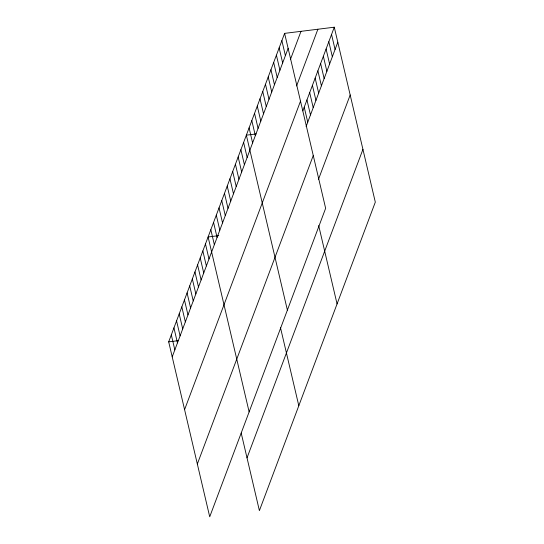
<?xml version="1.0" encoding="UTF-8"?>
<svg xmlns="http://www.w3.org/2000/svg" width="544" height="544" viewBox="0 0 544 544"><rect width="100%" height="100%" fill="white"/><g stroke="black" fill="none" stroke-linecap="round" stroke-linejoin="round"><path stroke-width="0.82" d="M284.607 33.368L325.638 208.304L209.719 516.8L168.688 341.863L284.607 33.368L334.281 27.2L375.312 202.137L259.393 510.632L241.203 433.065M172.21 356.871L288.123 48.375M290.34 59.69L300.995 31.334M296.575 85.952L317.886 29.233M184.586 409.652L300.506 101.157M302.858 110.826L334.281 27.2M306.109 126.562L337.804 42.208M197.336 464.025L313.256 155.53M318.485 179.336L350.18 94.989M247.017 457.858L362.936 149.362M256.19 133.953L246.35 135.17L287.382 310.107M218.756 235.654L208.1 236.973L249.132 411.91M168.688 341.863L178.52 340.639M331.548 34.469L335.07 49.484M328.821 41.745L332.336 56.753M326.087 49.014L329.61 64.029M323.354 56.284L326.876 71.298M320.62 63.56L324.142 78.567M317.886 70.829L321.409 85.843M315.153 78.105L318.675 93.112M312.426 85.374L315.942 100.382M309.692 92.643L313.215 107.658M306.959 99.919L310.481 114.927M304.225 107.188L307.748 122.196M281.874 40.637L285.396 55.651M279.14 47.913L282.662 62.92M318.682 225.576L337.062 303.94M276.406 55.182L279.929 70.196M273.673 62.451L277.195 77.466M270.946 69.727L274.462 84.735M268.212 76.996L271.728 92.011M265.479 84.272L269.001 99.28M262.745 91.542L266.268 106.549M260.012 98.811L263.534 113.825M257.278 106.087L260.8 121.094M254.551 113.356L258.067 128.364M251.818 120.625L255.34 135.64M249.084 127.901L252.606 142.909M243.617 142.44L247.139 157.454M240.89 149.716L244.406 164.723M280.425 327.379L298.806 405.742M238.156 156.985L241.672 171.999M235.423 164.261L238.945 179.268M232.689 171.53L236.212 186.538M229.956 178.799L233.478 193.814M227.222 186.075L230.744 201.083M224.495 193.344L228.011 208.352M221.762 200.614L225.284 215.628M219.028 207.89L222.55 222.897M216.294 215.159L219.817 230.173M213.561 222.428L217.083 237.442M210.834 229.704L214.35 244.712M205.469 243.97L208.991 258.978M202.844 250.961L206.366 265.968M200.219 257.951L203.735 272.966M197.588 264.942L201.11 279.956M194.963 271.939L198.478 286.946M192.331 278.929L195.854 293.944M189.706 285.92L193.229 300.934M187.082 292.917L190.597 307.924M184.45 299.907L187.972 314.915M181.825 306.898L185.348 321.912M179.194 313.895L182.716 328.902M176.569 320.885L180.091 335.893M173.944 327.876L177.46 342.89M171.312 334.873L174.835 349.88"/></g></svg>
